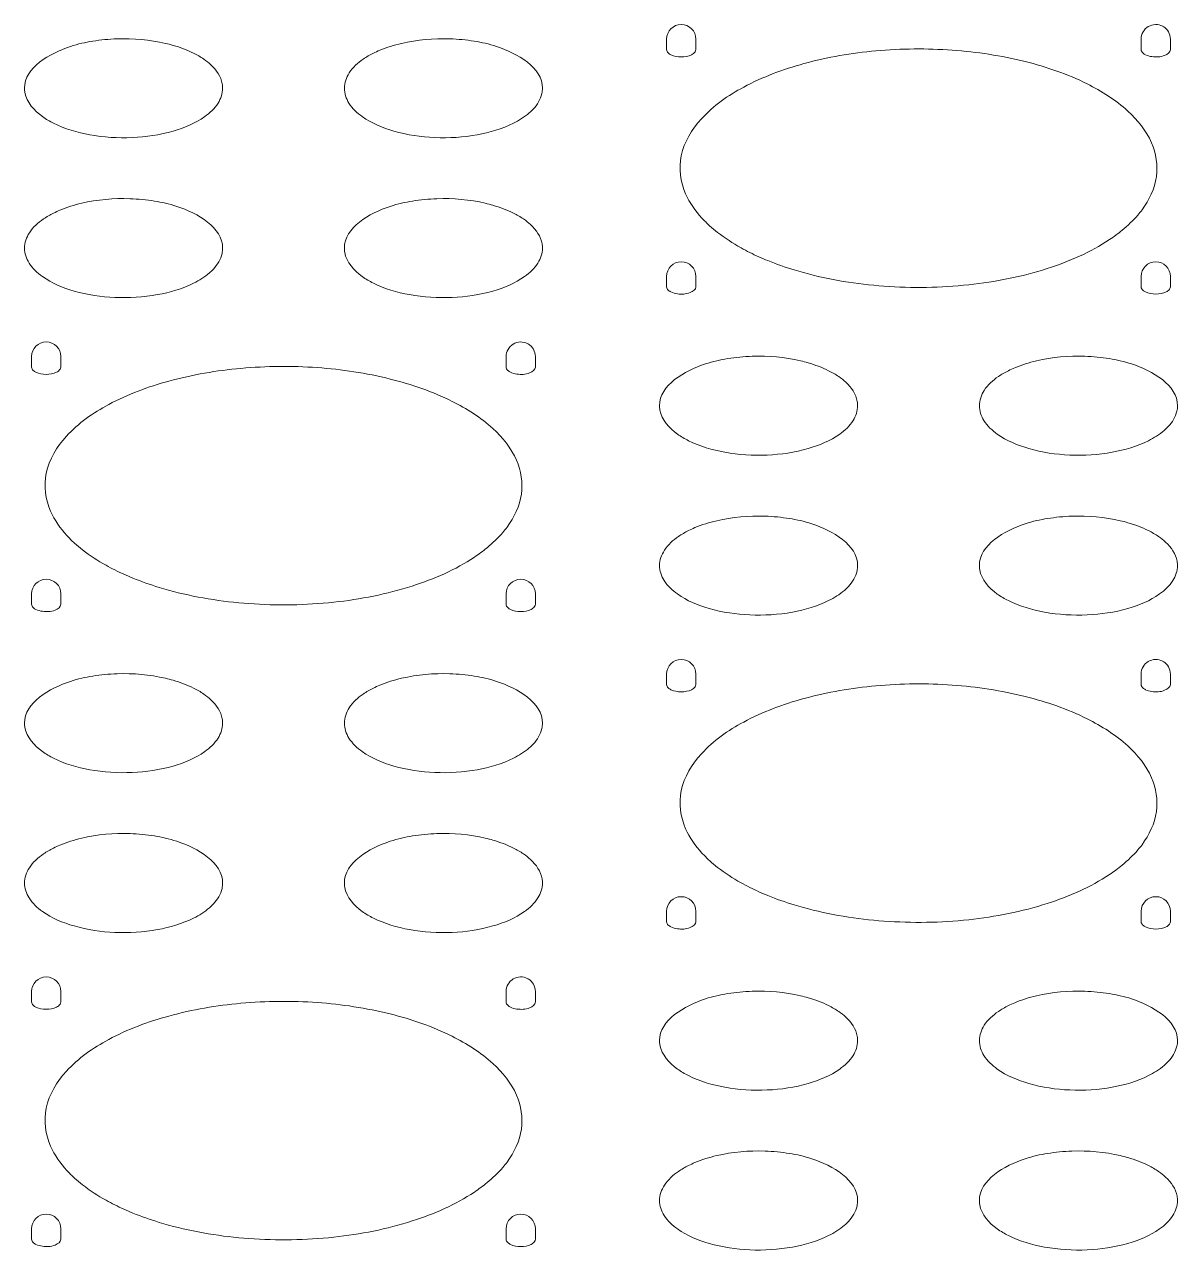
# Model space of a CAD drawing. Header units: millimetres. Extents: x 438 to 4638, y 478 to 3448.
# Drawn here: x 3049.2 to 3104.6, y 2470.4 to 2529.3 of the extents above; entities that cross this region are included whole.
import ezdxf

# ---------------------------------------------------------------- set-up
doc = ezdxf.new("R2010")
doc.units = ezdxf.units.MM

msp = doc.modelspace()

# ---------------------------------------------------------------- linework, layer by layer
at = {"lineweight": 5}
for p, q in [((3080.061, 2528.094), (3080.061, 2528.596)), ((3081.464, 2528.094), (3081.464, 2528.596)), ((3102.865, 2528.094), (3102.865, 2528.596)), ((3104.269, 2528.094), (3104.269, 2528.596)), ((3080.061, 2516.692), (3080.061, 2517.194)), ((3081.464, 2516.692), (3081.464, 2517.194)), ((3102.865, 2516.692), (3102.865, 2517.194)), ((3104.269, 2516.692), (3104.269, 2517.194)), ((3049.545, 2512.836), (3049.545, 2513.338)), ((3050.948, 2512.836), (3050.948, 2513.338)), ((3072.349, 2512.836), (3072.349, 2513.338)), ((3073.752, 2512.836), (3073.752, 2513.338)), ((3049.545, 2501.434), (3049.545, 2501.936)), ((3050.948, 2501.434), (3050.948, 2501.936)), ((3072.349, 2501.434), (3072.349, 2501.936)), ((3073.752, 2501.434), (3073.752, 2501.936)), ((3080.061, 2497.578), (3080.061, 2498.08)), ((3081.464, 2497.578), (3081.464, 2498.08)), ((3102.865, 2497.578), (3102.865, 2498.08)), ((3104.269, 2497.578), (3104.269, 2498.08)), ((3080.061, 2486.176), (3080.061, 2486.678)), ((3081.464, 2486.176), (3081.464, 2486.678)), ((3102.865, 2486.176), (3102.865, 2486.678)), ((3104.269, 2486.176), (3104.269, 2486.678)), ((3049.545, 2482.32), (3049.545, 2482.822)), ((3050.948, 2482.32), (3050.948, 2482.822)), ((3072.349, 2482.32), (3072.349, 2482.822)), ((3073.752, 2482.32), (3073.752, 2482.822)), ((3049.545, 2470.917), (3049.545, 2471.42)), ((3050.948, 2470.917), (3050.948, 2471.42)), ((3072.349, 2470.917), (3072.349, 2471.42)), ((3073.752, 2470.917), (3073.752, 2471.42))]:
    msp.add_line(p, q, dxfattribs=at)
for centre, radius, start, end in [((3080.763, 2528.596), 0.702, 0, 180), ((3103.567, 2528.596), 0.702, 61.60439, 180), ((3103.567, 2528.596), 0.702, 0, 59.73746), ((3050.406, 2526.235), 1.203, 179.97906, 189.90823), ((3057.521, 2526.236), 1.203, 359.97906, 9.90823), ((3086.7, 2524.679), 6.814, 227.83628, 232.08199), ((3065.776, 2518.551), 1.203, 179.97906, 189.90823), ((3072.89, 2518.551), 1.203, 359.97906, 9.90823), ((3089.564, 2529.382), 12.337, 243.50589, 247.92841), ((3080.763, 2517.194), 0.702, 0, 180), ((3103.567, 2517.194), 0.702, 0, 180), ((3050.246, 2513.338), 0.702, 0, 180), ((3073.05, 2513.338), 0.702, 61.60439, 180), ((3073.05, 2513.338), 0.702, 0, 59.73746), ((3080.923, 2510.977), 1.203, 179.97906, 189.90823), ((3088.037, 2510.978), 1.203, 359.97906, 9.90823), ((3056.184, 2509.421), 6.814, 227.83628, 232.08199), ((3059.048, 2514.124), 12.337, 243.50589, 247.92841), ((3096.292, 2503.292), 1.203, 179.97906, 189.90823), ((3103.407, 2503.293), 1.203, 359.97906, 9.90823), ((3050.246, 2501.936), 0.702, 0, 180), ((3073.05, 2501.936), 0.702, 0, 180), ((3080.763, 2498.08), 0.702, 0, 180), ((3103.567, 2498.08), 0.702, 61.60439, 180), ((3103.567, 2498.08), 0.702, 0, 59.73746), ((3050.406, 2495.719), 1.203, 179.97906, 189.90823), ((3057.521, 2495.72), 1.203, 359.97906, 9.90823), ((3086.7, 2494.163), 6.814, 227.83628, 232.08199), ((3065.776, 2488.034), 1.203, 179.97906, 189.90823), ((3072.89, 2488.035), 1.203, 359.97906, 9.90823), ((3089.564, 2498.866), 12.337, 243.50589, 247.92841), ((3080.763, 2486.678), 0.702, 0, 180), ((3103.567, 2486.678), 0.702, 0, 180), ((3050.246, 2482.822), 0.702, 0, 180), ((3073.05, 2482.822), 0.702, 61.60439, 180), ((3073.05, 2482.822), 0.702, 0, 59.73746), ((3088.037, 2480.462), 1.203, 359.97906, 9.90823), ((3080.923, 2480.461), 1.203, 179.97906, 189.90823), ((3056.184, 2478.905), 6.814, 227.83628, 232.08199), ((3103.407, 2472.777), 1.203, 359.97906, 9.90823), ((3059.048, 2483.608), 12.337, 243.50589, 247.92841), ((3096.292, 2472.776), 1.203, 179.97906, 189.90823), ((3050.246, 2471.42), 0.702, 0, 180), ((3073.05, 2471.42), 0.702, 0, 180)]:
    msp.add_arc(centre, radius, start, end, dxfattribs=at)
for points, knots in [([(3049.203, 2526.236), (3049.204, 2527.229), (3050.847, 2528.164), (3052.492, 2528.521), (3054.042, 2528.674), (3055.218, 2528.57), (3055.976, 2528.393)], [0, 0, 0, 0, 0.392375, 0.538072, 0.692789, 1, 1, 1, 1]), ([(3055.976, 2528.393), (3056.099, 2528.364), (3056.563, 2528.243), (3057.015, 2528.076), (3057.33, 2527.919)], [0, 0, 0, 0, 0.265295, 1, 1, 1, 1]), ([(3065.967, 2527.919), (3066.067, 2527.969), (3066.503, 2528.167), (3066.964, 2528.309), (3067.321, 2528.393)], [0, 0, 0, 0, 0.233733, 1, 1, 1, 1]), ([(3067.321, 2528.393), (3068.079, 2528.57), (3069.255, 2528.674), (3070.805, 2528.521), (3072.45, 2528.164), (3074.093, 2527.229), (3074.093, 2526.236)], [0, 0, 0, 0, 0.307211, 0.461928, 0.607625, 1, 1, 1, 1]), ([(3080.085, 2528.003), (3080.112, 2527.952), (3080.176, 2527.896), (3080.246, 2527.856), (3080.266, 2527.846)], [0, 0, 0, 0, 0.712516, 1, 1, 1, 1]), ([(3080.266, 2527.846), (3080.417, 2527.77), (3080.763, 2527.716), (3081.108, 2527.77), (3081.259, 2527.846)], [0, 0, 0, 0, 0.499885, 1, 1, 1, 1]), ([(3080.972, 2521.161), (3080.724, 2521.723), (3080.558, 2523.109), (3081.746, 2525.015), (3083.88, 2526.485), (3086.766, 2527.555), (3090.163, 2528.131), (3093.754, 2528.163), (3097.189, 2527.648), (3099.325, 2526.917), (3100.269, 2526.445)], [0, 0, 0, 0, 0.078775, 0.164918, 0.273604, 0.406369, 0.556496, 0.713298, 0.864779, 1, 1, 1, 1]), ([(3081.259, 2527.846), (3081.289, 2527.861), (3081.383, 2527.915), (3081.464, 2528.018), (3081.464, 2528.094)], [0, 0, 0, 0, 0.307677, 1, 1, 1, 1]), ([(3102.889, 2528.003), (3102.916, 2527.952), (3102.98, 2527.896), (3103.05, 2527.856), (3103.07, 2527.846)], [0, 0, 0, 0, 0.714475, 1, 1, 1, 1]), ([(3103.385, 2527.755), (3103.587, 2527.728), (3103.909, 2527.728), (3104.268, 2527.963), (3104.269, 2528.094)], [0, 0, 0, 0, 0.61016, 1, 1, 1, 1]), ([(3057.813, 2527.636), (3057.933, 2527.553), (3058.329, 2527.247), (3058.645, 2526.795), (3058.706, 2526.443)], [0, 0, 0, 0, 0.290409, 1, 1, 1, 1]), ([(3064.573, 2526.236), (3064.572, 2526.493), (3064.78, 2527.069), (3065.223, 2527.457), (3065.484, 2527.636)], [0, 0, 0, 0, 0.448376, 1, 1, 1, 1]), ([(3050.598, 2524.553), (3050.413, 2524.645), (3049.828, 2524.981), (3049.303, 2525.558), (3049.221, 2526.028)], [0, 0, 0, 0, 0.301911, 1, 1, 1, 1]), ([(3058.724, 2526.236), (3058.724, 2525.986), (3058.531, 2525.43), (3058.111, 2525.047), (3057.863, 2524.87)], [0, 0, 0, 0, 0.450829, 1, 1, 1, 1]), ([(3065.433, 2524.87), (3065.186, 2525.047), (3064.765, 2525.43), (3064.573, 2525.986), (3064.573, 2526.236)], [0, 0, 0, 0, 0.549171, 1, 1, 1, 1]), ([(3074.093, 2526.236), (3074.094, 2526.149), (3074.053, 2525.776), (3073.842, 2525.438), (3073.648, 2525.23)], [0, 0, 0, 0, 0.233438, 1, 1, 1, 1]), ([(3100.269, 2526.445), (3100.969, 2526.095), (3102.182, 2525.331), (3103.47, 2523.768), (3103.77, 2521.932), (3103.252, 2520.861), (3102.907, 2520.396)], [0, 0, 0, 0, 0.307753, 0.557418, 0.772592, 1, 1, 1, 1]), ([(3057.863, 2524.87), (3057.41, 2524.547), (3056.256, 2524.071), (3054.363, 2523.794), (3052.4, 2523.914), (3051.141, 2524.281), (3050.598, 2524.553)], [0, 0, 0, 0, 0.22187, 0.48602, 0.757803, 1, 1, 1, 1]), ([(3072.699, 2524.553), (3072.155, 2524.281), (3070.897, 2523.914), (3068.934, 2523.794), (3067.04, 2524.071), (3065.887, 2524.547), (3065.433, 2524.87)], [0, 0, 0, 0, 0.242197, 0.51398, 0.77813, 1, 1, 1, 1]), ([(3073.648, 2525.23), (3073.587, 2525.165), (3073.304, 2524.896), (3072.968, 2524.687), (3072.699, 2524.553)], [0, 0, 0, 0, 0.227969, 1, 1, 1, 1]), ([(3050.598, 2520.234), (3050.698, 2520.284), (3051.134, 2520.483), (3051.595, 2520.625), (3051.952, 2520.708)], [0, 0, 0, 0, 0.233733, 1, 1, 1, 1]), ([(3051.952, 2520.708), (3052.709, 2520.885), (3053.886, 2520.989), (3055.436, 2520.836), (3057.08, 2520.48), (3058.723, 2519.544), (3058.724, 2518.551)], [0, 0, 0, 0, 0.307211, 0.461928, 0.607625, 1, 1, 1, 1]), ([(3064.573, 2518.551), (3064.573, 2519.544), (3066.216, 2520.48), (3067.861, 2520.836), (3069.411, 2520.989), (3070.588, 2520.885), (3071.345, 2520.708)], [0, 0, 0, 0, 0.392375, 0.538072, 0.692789, 1, 1, 1, 1]), ([(3071.345, 2520.708), (3071.469, 2520.679), (3071.932, 2520.559), (3072.385, 2520.391), (3072.699, 2520.234)], [0, 0, 0, 0, 0.265295, 1, 1, 1, 1]), ([(3082.126, 2519.628), (3081.997, 2519.745), (3081.54, 2520.195), (3081.16, 2520.732), (3080.972, 2521.161)], [0, 0, 0, 0, 0.270676, 1, 1, 1, 1]), ([(3102.907, 2520.396), (3102.843, 2520.309), (3102.556, 2519.951), (3102.222, 2519.633), (3101.951, 2519.411)], [0, 0, 0, 0, 0.237015, 1, 1, 1, 1]), ([(3049.203, 2518.551), (3049.203, 2518.808), (3049.41, 2519.384), (3049.854, 2519.772), (3050.115, 2519.952)], [0, 0, 0, 0, 0.448376, 1, 1, 1, 1]), ([(3073.182, 2519.952), (3073.302, 2519.869), (3073.698, 2519.563), (3074.014, 2519.111), (3074.075, 2518.758)], [0, 0, 0, 0, 0.290409, 1, 1, 1, 1]), ([(3084.061, 2518.341), (3083.917, 2518.412), (3083.379, 2518.696), (3082.865, 2519.028), (3082.512, 2519.304)], [0, 0, 0, 0, 0.263158, 1, 1, 1, 1]), ([(3101.342, 2518.96), (3100.429, 2518.35), (3098.209, 2517.389), (3094.519, 2516.667), (3090.549, 2516.603), (3087.896, 2517.026), (3086.635, 2517.373)], [0, 0, 0, 0, 0.217513, 0.471777, 0.74107, 1, 1, 1, 1]), ([(3050.064, 2517.186), (3049.817, 2517.362), (3049.396, 2517.745), (3049.204, 2518.301), (3049.203, 2518.551)], [0, 0, 0, 0, 0.549171, 1, 1, 1, 1]), ([(3058.724, 2518.551), (3058.724, 2518.464), (3058.684, 2518.091), (3058.473, 2517.754), (3058.278, 2517.545)], [0, 0, 0, 0, 0.233438, 1, 1, 1, 1]), ([(3065.967, 2516.868), (3065.782, 2516.96), (3065.197, 2517.297), (3064.673, 2517.873), (3064.591, 2518.344)], [0, 0, 0, 0, 0.301911, 1, 1, 1, 1]), ([(3074.093, 2518.551), (3074.093, 2518.301), (3073.901, 2517.745), (3073.48, 2517.362), (3073.233, 2517.186)], [0, 0, 0, 0, 0.450829, 1, 1, 1, 1]), ([(3086.635, 2517.373), (3086.486, 2517.415), (3085.909, 2517.582), (3085.341, 2517.781), (3084.928, 2517.949)], [0, 0, 0, 0, 0.257593, 1, 1, 1, 1]), ([(3057.33, 2516.868), (3056.786, 2516.596), (3055.528, 2516.229), (3053.565, 2516.11), (3051.671, 2516.386), (3050.518, 2516.862), (3050.064, 2517.186)], [0, 0, 0, 0, 0.242197, 0.51398, 0.77813, 1, 1, 1, 1]), ([(3058.278, 2517.545), (3058.218, 2517.48), (3057.935, 2517.211), (3057.599, 2517.002), (3057.33, 2516.868)], [0, 0, 0, 0, 0.227969, 1, 1, 1, 1]), ([(3073.233, 2517.186), (3072.779, 2516.862), (3071.626, 2516.386), (3069.732, 2516.11), (3067.769, 2516.229), (3066.511, 2516.596), (3065.967, 2516.868)], [0, 0, 0, 0, 0.22187, 0.48602, 0.757803, 1, 1, 1, 1]), ([(3080.085, 2516.601), (3080.112, 2516.55), (3080.176, 2516.494), (3080.246, 2516.454), (3080.266, 2516.444)], [0, 0, 0, 0, 0.714475, 1, 1, 1, 1]), ([(3080.581, 2516.353), (3080.783, 2516.326), (3081.105, 2516.326), (3081.464, 2516.561), (3081.464, 2516.692)], [0, 0, 0, 0, 0.61016, 1, 1, 1, 1]), ([(3102.889, 2516.601), (3102.916, 2516.55), (3102.98, 2516.494), (3103.05, 2516.454), (3103.07, 2516.444)], [0, 0, 0, 0, 0.712516, 1, 1, 1, 1]), ([(3104.063, 2516.444), (3104.093, 2516.459), (3104.187, 2516.513), (3104.269, 2516.616), (3104.269, 2516.692)], [0, 0, 0, 0, 0.307677, 1, 1, 1, 1]), ([(3103.07, 2516.444), (3103.221, 2516.368), (3103.567, 2516.314), (3103.912, 2516.368), (3104.063, 2516.444)], [0, 0, 0, 0, 0.499885, 1, 1, 1, 1]), ([(3079.72, 2510.978), (3079.72, 2511.971), (3081.363, 2512.906), (3083.008, 2513.263), (3084.558, 2513.416), (3085.735, 2513.312), (3086.492, 2513.135)], [0, 0, 0, 0, 0.392375, 0.538072, 0.692789, 1, 1, 1, 1]), ([(3086.492, 2513.135), (3086.616, 2513.106), (3087.079, 2512.985), (3087.532, 2512.818), (3087.846, 2512.661)], [0, 0, 0, 0, 0.265295, 1, 1, 1, 1]), ([(3096.483, 2512.661), (3096.583, 2512.711), (3097.019, 2512.909), (3097.48, 2513.051), (3097.837, 2513.135)], [0, 0, 0, 0, 0.233733, 1, 1, 1, 1]), ([(3097.837, 2513.135), (3098.595, 2513.312), (3099.771, 2513.416), (3101.321, 2513.263), (3102.966, 2512.906), (3104.609, 2511.971), (3104.61, 2510.978)], [0, 0, 0, 0, 0.307211, 0.461928, 0.607625, 1, 1, 1, 1]), ([(3049.568, 2512.745), (3049.596, 2512.694), (3049.659, 2512.637), (3049.729, 2512.598), (3049.75, 2512.588)], [0, 0, 0, 0, 0.712516, 1, 1, 1, 1]), ([(3049.75, 2512.588), (3049.901, 2512.512), (3050.246, 2512.458), (3050.592, 2512.512), (3050.743, 2512.588)], [0, 0, 0, 0, 0.499885, 1, 1, 1, 1]), ([(3050.456, 2505.903), (3050.208, 2506.465), (3050.042, 2507.851), (3051.23, 2509.757), (3053.363, 2511.227), (3056.249, 2512.297), (3059.647, 2512.873), (3063.238, 2512.905), (3066.673, 2512.39), (3068.809, 2511.658), (3069.752, 2511.187)], [0, 0, 0, 0, 0.078775, 0.164918, 0.273604, 0.406369, 0.556496, 0.713298, 0.864779, 1, 1, 1, 1]), ([(3050.743, 2512.588), (3050.773, 2512.603), (3050.866, 2512.657), (3050.948, 2512.76), (3050.948, 2512.836)], [0, 0, 0, 0, 0.307677, 1, 1, 1, 1]), ([(3072.372, 2512.745), (3072.4, 2512.694), (3072.464, 2512.637), (3072.534, 2512.598), (3072.554, 2512.588)], [0, 0, 0, 0, 0.714475, 1, 1, 1, 1]), ([(3072.869, 2512.497), (3073.071, 2512.469), (3073.393, 2512.47), (3073.752, 2512.705), (3073.752, 2512.836)], [0, 0, 0, 0, 0.61016, 1, 1, 1, 1]), ([(3088.329, 2512.378), (3088.449, 2512.295), (3088.845, 2511.989), (3089.161, 2511.537), (3089.222, 2511.185)], [0, 0, 0, 0, 0.290409, 1, 1, 1, 1]), ([(3095.089, 2510.978), (3095.089, 2511.235), (3095.296, 2511.811), (3095.74, 2512.199), (3096.001, 2512.378)], [0, 0, 0, 0, 0.448376, 1, 1, 1, 1]), ([(3069.752, 2511.187), (3070.453, 2510.837), (3071.666, 2510.073), (3072.954, 2508.51), (3073.254, 2506.674), (3072.736, 2505.602), (3072.391, 2505.138)], [0, 0, 0, 0, 0.307753, 0.557418, 0.772592, 1, 1, 1, 1]), ([(3081.114, 2509.294), (3080.929, 2509.387), (3080.344, 2509.723), (3079.82, 2510.3), (3079.738, 2510.77)], [0, 0, 0, 0, 0.301911, 1, 1, 1, 1]), ([(3089.24, 2510.978), (3089.24, 2510.728), (3089.048, 2510.172), (3088.627, 2509.789), (3088.38, 2509.612)], [0, 0, 0, 0, 0.450829, 1, 1, 1, 1]), ([(3095.95, 2509.612), (3095.702, 2509.789), (3095.282, 2510.172), (3095.089, 2510.728), (3095.089, 2510.978)], [0, 0, 0, 0, 0.549171, 1, 1, 1, 1]), ([(3104.61, 2510.978), (3104.61, 2510.891), (3104.569, 2510.518), (3104.358, 2510.18), (3104.164, 2509.972)], [0, 0, 0, 0, 0.233438, 1, 1, 1, 1]), ([(3088.38, 2509.612), (3087.926, 2509.289), (3086.773, 2508.813), (3084.879, 2508.536), (3082.916, 2508.656), (3081.658, 2509.022), (3081.114, 2509.294)], [0, 0, 0, 0, 0.22187, 0.48602, 0.757803, 1, 1, 1, 1]), ([(3103.215, 2509.294), (3102.672, 2509.022), (3101.413, 2508.656), (3099.45, 2508.536), (3097.557, 2508.813), (3096.403, 2509.289), (3095.95, 2509.612)], [0, 0, 0, 0, 0.242197, 0.51398, 0.77813, 1, 1, 1, 1]), ([(3104.164, 2509.972), (3104.103, 2509.907), (3103.82, 2509.638), (3103.485, 2509.429), (3103.215, 2509.294)], [0, 0, 0, 0, 0.227969, 1, 1, 1, 1]), ([(3051.609, 2504.37), (3051.481, 2504.487), (3051.024, 2504.937), (3050.644, 2505.474), (3050.456, 2505.903)], [0, 0, 0, 0, 0.270676, 1, 1, 1, 1]), ([(3081.114, 2504.976), (3081.214, 2505.026), (3081.65, 2505.225), (3082.111, 2505.367), (3082.468, 2505.45)], [0, 0, 0, 0, 0.233733, 1, 1, 1, 1]), ([(3082.468, 2505.45), (3083.226, 2505.627), (3084.402, 2505.731), (3085.952, 2505.578), (3087.597, 2505.222), (3089.24, 2504.286), (3089.24, 2503.293)], [0, 0, 0, 0, 0.307211, 0.461928, 0.607625, 1, 1, 1, 1]), ([(3095.089, 2503.293), (3095.09, 2504.286), (3096.733, 2505.222), (3098.377, 2505.578), (3099.927, 2505.731), (3101.104, 2505.627), (3101.861, 2505.45)], [0, 0, 0, 0, 0.392375, 0.538072, 0.692789, 1, 1, 1, 1]), ([(3101.861, 2505.45), (3101.985, 2505.421), (3102.448, 2505.301), (3102.901, 2505.133), (3103.215, 2504.976)], [0, 0, 0, 0, 0.265295, 1, 1, 1, 1]), ([(3072.391, 2505.138), (3072.326, 2505.051), (3072.04, 2504.693), (3071.705, 2504.375), (3071.435, 2504.153)], [0, 0, 0, 0, 0.237015, 1, 1, 1, 1]), ([(3079.72, 2503.293), (3079.719, 2503.55), (3079.927, 2504.126), (3080.37, 2504.514), (3080.631, 2504.694)], [0, 0, 0, 0, 0.448376, 1, 1, 1, 1]), ([(3103.698, 2504.694), (3103.818, 2504.611), (3104.214, 2504.305), (3104.53, 2503.852), (3104.592, 2503.5)], [0, 0, 0, 0, 0.290409, 1, 1, 1, 1]), ([(3053.544, 2503.083), (3053.401, 2503.154), (3052.863, 2503.438), (3052.349, 2503.77), (3051.996, 2504.045)], [0, 0, 0, 0, 0.263158, 1, 1, 1, 1]), ([(3070.826, 2503.702), (3069.913, 2503.092), (3067.693, 2502.13), (3064.003, 2501.409), (3060.033, 2501.344), (3057.38, 2501.768), (3056.119, 2502.115)], [0, 0, 0, 0, 0.217513, 0.471777, 0.74107, 1, 1, 1, 1]), ([(3080.58, 2501.928), (3080.333, 2502.104), (3079.912, 2502.487), (3079.72, 2503.043), (3079.72, 2503.293)], [0, 0, 0, 0, 0.549171, 1, 1, 1, 1]), ([(3089.24, 2503.293), (3089.24, 2503.206), (3089.2, 2502.833), (3088.989, 2502.495), (3088.795, 2502.287)], [0, 0, 0, 0, 0.233438, 1, 1, 1, 1]), ([(3096.483, 2501.61), (3096.298, 2501.702), (3095.714, 2502.039), (3095.189, 2502.615), (3095.107, 2503.085)], [0, 0, 0, 0, 0.301911, 1, 1, 1, 1]), ([(3104.61, 2503.293), (3104.609, 2503.043), (3104.417, 2502.487), (3103.996, 2502.104), (3103.749, 2501.928)], [0, 0, 0, 0, 0.450829, 1, 1, 1, 1]), ([(3056.119, 2502.115), (3055.97, 2502.156), (3055.393, 2502.324), (3054.825, 2502.523), (3054.412, 2502.691)], [0, 0, 0, 0, 0.257593, 1, 1, 1, 1]), ([(3087.846, 2501.61), (3087.302, 2501.338), (3086.044, 2500.971), (3084.081, 2500.852), (3082.187, 2501.128), (3081.034, 2501.604), (3080.58, 2501.928)], [0, 0, 0, 0, 0.242197, 0.51398, 0.77813, 1, 1, 1, 1]), ([(3088.795, 2502.287), (3088.734, 2502.222), (3088.451, 2501.953), (3088.115, 2501.744), (3087.846, 2501.61)], [0, 0, 0, 0, 0.227969, 1, 1, 1, 1]), ([(3103.749, 2501.928), (3103.296, 2501.604), (3102.142, 2501.128), (3100.248, 2500.852), (3098.285, 2500.971), (3097.027, 2501.338), (3096.483, 2501.61)], [0, 0, 0, 0, 0.22187, 0.48602, 0.757803, 1, 1, 1, 1]), ([(3049.568, 2501.343), (3049.596, 2501.292), (3049.66, 2501.235), (3049.729, 2501.196), (3049.75, 2501.186)], [0, 0, 0, 0, 0.714475, 1, 1, 1, 1]), ([(3050.065, 2501.095), (3050.267, 2501.067), (3050.589, 2501.068), (3050.948, 2501.303), (3050.948, 2501.434)], [0, 0, 0, 0, 0.61016, 1, 1, 1, 1]), ([(3072.372, 2501.343), (3072.4, 2501.292), (3072.463, 2501.235), (3072.533, 2501.196), (3072.554, 2501.186)], [0, 0, 0, 0, 0.712516, 1, 1, 1, 1]), ([(3073.547, 2501.186), (3073.577, 2501.201), (3073.67, 2501.255), (3073.752, 2501.357), (3073.752, 2501.434)], [0, 0, 0, 0, 0.307677, 1, 1, 1, 1]), ([(3072.554, 2501.186), (3072.705, 2501.11), (3073.05, 2501.056), (3073.396, 2501.11), (3073.547, 2501.186)], [0, 0, 0, 0, 0.499885, 1, 1, 1, 1]), ([(3049.203, 2495.719), (3049.204, 2496.713), (3050.847, 2497.648), (3052.492, 2498.005), (3054.042, 2498.157), (3055.218, 2498.054), (3055.976, 2497.877)], [0, 0, 0, 0, 0.392375, 0.538072, 0.692789, 1, 1, 1, 1]), ([(3055.976, 2497.877), (3056.099, 2497.848), (3056.563, 2497.727), (3057.015, 2497.56), (3057.33, 2497.403)], [0, 0, 0, 0, 0.265295, 1, 1, 1, 1]), ([(3065.967, 2497.403), (3066.067, 2497.453), (3066.503, 2497.651), (3066.964, 2497.793), (3067.321, 2497.877)], [0, 0, 0, 0, 0.233733, 1, 1, 1, 1]), ([(3067.321, 2497.877), (3068.079, 2498.054), (3069.255, 2498.157), (3070.805, 2498.005), (3072.45, 2497.648), (3074.093, 2496.713), (3074.093, 2495.719)], [0, 0, 0, 0, 0.307211, 0.461928, 0.607625, 1, 1, 1, 1]), ([(3057.813, 2497.12), (3057.933, 2497.037), (3058.329, 2496.731), (3058.645, 2496.279), (3058.706, 2495.927)], [0, 0, 0, 0, 0.290409, 1, 1, 1, 1]), ([(3064.573, 2495.719), (3064.572, 2495.977), (3064.78, 2496.553), (3065.223, 2496.941), (3065.484, 2497.12)], [0, 0, 0, 0, 0.448376, 1, 1, 1, 1]), ([(3080.085, 2497.487), (3080.112, 2497.436), (3080.176, 2497.379), (3080.246, 2497.34), (3080.266, 2497.329)], [0, 0, 0, 0, 0.712516, 1, 1, 1, 1]), ([(3080.266, 2497.329), (3080.417, 2497.254), (3080.763, 2497.199), (3081.108, 2497.254), (3081.259, 2497.329)], [0, 0, 0, 0, 0.499885, 1, 1, 1, 1]), ([(3080.972, 2490.645), (3080.724, 2491.207), (3080.558, 2492.593), (3081.746, 2494.499), (3083.88, 2495.969), (3086.766, 2497.039), (3090.163, 2497.615), (3093.754, 2497.647), (3097.189, 2497.132), (3099.325, 2496.4), (3100.269, 2495.929)], [0, 0, 0, 0, 0.078775, 0.164918, 0.273604, 0.406369, 0.556496, 0.713298, 0.864779, 1, 1, 1, 1]), ([(3081.259, 2497.329), (3081.289, 2497.345), (3081.383, 2497.399), (3081.464, 2497.501), (3081.464, 2497.578)], [0, 0, 0, 0, 0.307677, 1, 1, 1, 1]), ([(3102.889, 2497.487), (3102.916, 2497.436), (3102.98, 2497.379), (3103.05, 2497.34), (3103.07, 2497.329)], [0, 0, 0, 0, 0.714475, 1, 1, 1, 1]), ([(3103.385, 2497.239), (3103.587, 2497.211), (3103.909, 2497.211), (3104.268, 2497.447), (3104.269, 2497.578)], [0, 0, 0, 0, 0.61016, 1, 1, 1, 1]), ([(3050.598, 2494.036), (3050.413, 2494.129), (3049.828, 2494.465), (3049.303, 2495.041), (3049.221, 2495.512)], [0, 0, 0, 0, 0.301911, 1, 1, 1, 1]), ([(3058.724, 2495.719), (3058.724, 2495.47), (3058.531, 2494.914), (3058.111, 2494.531), (3057.863, 2494.354)], [0, 0, 0, 0, 0.450829, 1, 1, 1, 1]), ([(3065.433, 2494.354), (3065.186, 2494.531), (3064.765, 2494.914), (3064.573, 2495.47), (3064.573, 2495.719)], [0, 0, 0, 0, 0.549171, 1, 1, 1, 1]), ([(3074.093, 2495.719), (3074.094, 2495.633), (3074.053, 2495.26), (3073.842, 2494.922), (3073.648, 2494.713)], [0, 0, 0, 0, 0.233438, 1, 1, 1, 1]), ([(3100.269, 2495.929), (3100.969, 2495.578), (3102.182, 2494.815), (3103.47, 2493.252), (3103.77, 2491.416), (3103.252, 2490.344), (3102.907, 2489.88)], [0, 0, 0, 0, 0.307753, 0.557418, 0.772592, 1, 1, 1, 1]), ([(3057.863, 2494.354), (3057.41, 2494.03), (3056.256, 2493.554), (3054.363, 2493.278), (3052.4, 2493.398), (3051.141, 2493.764), (3050.598, 2494.036)], [0, 0, 0, 0, 0.22187, 0.48602, 0.757803, 1, 1, 1, 1]), ([(3072.699, 2494.036), (3072.155, 2493.764), (3070.897, 2493.398), (3068.934, 2493.278), (3067.04, 2493.554), (3065.887, 2494.03), (3065.433, 2494.354)], [0, 0, 0, 0, 0.242197, 0.51398, 0.77813, 1, 1, 1, 1]), ([(3073.648, 2494.713), (3073.587, 2494.649), (3073.304, 2494.38), (3072.968, 2494.171), (3072.699, 2494.036)], [0, 0, 0, 0, 0.227969, 1, 1, 1, 1]), ([(3082.126, 2489.112), (3081.997, 2489.229), (3081.54, 2489.679), (3081.16, 2490.216), (3080.972, 2490.645)], [0, 0, 0, 0, 0.270676, 1, 1, 1, 1]), ([(3050.598, 2489.718), (3050.698, 2489.768), (3051.134, 2489.967), (3051.595, 2490.109), (3051.952, 2490.192)], [0, 0, 0, 0, 0.233733, 1, 1, 1, 1]), ([(3051.952, 2490.192), (3052.709, 2490.369), (3053.886, 2490.473), (3055.436, 2490.32), (3057.08, 2489.964), (3058.723, 2489.028), (3058.724, 2488.035)], [0, 0, 0, 0, 0.307211, 0.461928, 0.607625, 1, 1, 1, 1]), ([(3064.573, 2488.035), (3064.573, 2489.028), (3066.216, 2489.964), (3067.861, 2490.32), (3069.411, 2490.473), (3070.588, 2490.369), (3071.345, 2490.192)], [0, 0, 0, 0, 0.392375, 0.538072, 0.692789, 1, 1, 1, 1]), ([(3071.345, 2490.192), (3071.469, 2490.163), (3071.932, 2490.043), (3072.385, 2489.875), (3072.699, 2489.718)], [0, 0, 0, 0, 0.265295, 1, 1, 1, 1]), ([(3102.907, 2489.88), (3102.843, 2489.793), (3102.556, 2489.435), (3102.222, 2489.117), (3101.951, 2488.895)], [0, 0, 0, 0, 0.237015, 1, 1, 1, 1]), ([(3049.203, 2488.035), (3049.203, 2488.292), (3049.41, 2488.868), (3049.854, 2489.256), (3050.115, 2489.435)], [0, 0, 0, 0, 0.448376, 1, 1, 1, 1]), ([(3073.182, 2489.435), (3073.302, 2489.353), (3073.698, 2489.046), (3074.014, 2488.594), (3074.075, 2488.242)], [0, 0, 0, 0, 0.290409, 1, 1, 1, 1]), ([(3084.061, 2487.825), (3083.917, 2487.896), (3083.379, 2488.18), (3082.865, 2488.512), (3082.512, 2488.787)], [0, 0, 0, 0, 0.263158, 1, 1, 1, 1]), ([(3101.342, 2488.444), (3100.429, 2487.834), (3098.209, 2486.872), (3094.519, 2486.15), (3090.549, 2486.086), (3087.896, 2486.51), (3086.635, 2486.857)], [0, 0, 0, 0, 0.217513, 0.471777, 0.74107, 1, 1, 1, 1]), ([(3050.064, 2486.67), (3049.817, 2486.846), (3049.396, 2487.229), (3049.204, 2487.785), (3049.203, 2488.035)], [0, 0, 0, 0, 0.549171, 1, 1, 1, 1]), ([(3058.724, 2488.035), (3058.724, 2487.948), (3058.684, 2487.575), (3058.473, 2487.237), (3058.278, 2487.029)], [0, 0, 0, 0, 0.233438, 1, 1, 1, 1]), ([(3065.967, 2486.352), (3065.782, 2486.444), (3065.197, 2486.781), (3064.673, 2487.357), (3064.591, 2487.827)], [0, 0, 0, 0, 0.301911, 1, 1, 1, 1]), ([(3074.093, 2488.035), (3074.093, 2487.785), (3073.901, 2487.229), (3073.48, 2486.846), (3073.233, 2486.67)], [0, 0, 0, 0, 0.450829, 1, 1, 1, 1]), ([(3086.635, 2486.857), (3086.486, 2486.898), (3085.909, 2487.066), (3085.341, 2487.265), (3084.928, 2487.433)], [0, 0, 0, 0, 0.257593, 1, 1, 1, 1]), ([(3057.33, 2486.352), (3056.786, 2486.08), (3055.528, 2485.713), (3053.565, 2485.593), (3051.671, 2485.87), (3050.518, 2486.346), (3050.064, 2486.67)], [0, 0, 0, 0, 0.242197, 0.51398, 0.77813, 1, 1, 1, 1]), ([(3058.278, 2487.029), (3058.218, 2486.964), (3057.935, 2486.695), (3057.599, 2486.486), (3057.33, 2486.352)], [0, 0, 0, 0, 0.227969, 1, 1, 1, 1]), ([(3073.233, 2486.67), (3072.779, 2486.346), (3071.626, 2485.87), (3069.732, 2485.593), (3067.769, 2485.713), (3066.511, 2486.08), (3065.967, 2486.352)], [0, 0, 0, 0, 0.22187, 0.48602, 0.757803, 1, 1, 1, 1]), ([(3080.085, 2486.085), (3080.112, 2486.034), (3080.176, 2485.977), (3080.246, 2485.938), (3080.266, 2485.927)], [0, 0, 0, 0, 0.714475, 1, 1, 1, 1]), ([(3080.581, 2485.837), (3080.783, 2485.809), (3081.105, 2485.809), (3081.464, 2486.045), (3081.464, 2486.176)], [0, 0, 0, 0, 0.61016, 1, 1, 1, 1]), ([(3102.889, 2486.085), (3102.916, 2486.034), (3102.98, 2485.977), (3103.05, 2485.938), (3103.07, 2485.927)], [0, 0, 0, 0, 0.712516, 1, 1, 1, 1]), ([(3103.07, 2485.927), (3103.221, 2485.852), (3103.567, 2485.797), (3103.912, 2485.852), (3104.063, 2485.927)], [0, 0, 0, 0, 0.499885, 1, 1, 1, 1]), ([(3104.063, 2485.927), (3104.093, 2485.943), (3104.187, 2485.996), (3104.269, 2486.099), (3104.269, 2486.176)], [0, 0, 0, 0, 0.307677, 1, 1, 1, 1]), ([(3079.72, 2480.461), (3079.72, 2481.455), (3081.363, 2482.39), (3083.008, 2482.747), (3084.558, 2482.899), (3085.735, 2482.795), (3086.492, 2482.619)], [0, 0, 0, 0, 0.392375, 0.538072, 0.692789, 1, 1, 1, 1]), ([(3086.492, 2482.619), (3086.616, 2482.59), (3087.079, 2482.469), (3087.532, 2482.302), (3087.846, 2482.144)], [0, 0, 0, 0, 0.265295, 1, 1, 1, 1]), ([(3096.483, 2482.144), (3096.583, 2482.195), (3097.019, 2482.393), (3097.48, 2482.535), (3097.837, 2482.619)], [0, 0, 0, 0, 0.233733, 1, 1, 1, 1]), ([(3097.837, 2482.619), (3098.595, 2482.795), (3099.771, 2482.899), (3101.321, 2482.747), (3102.966, 2482.39), (3104.609, 2481.455), (3104.61, 2480.461)], [0, 0, 0, 0, 0.307211, 0.461928, 0.607625, 1, 1, 1, 1]), ([(3049.568, 2482.229), (3049.596, 2482.178), (3049.659, 2482.121), (3049.729, 2482.082), (3049.75, 2482.071)], [0, 0, 0, 0, 0.712516, 1, 1, 1, 1]), ([(3049.75, 2482.071), (3049.901, 2481.996), (3050.246, 2481.941), (3050.592, 2481.996), (3050.743, 2482.071)], [0, 0, 0, 0, 0.499885, 1, 1, 1, 1]), ([(3050.456, 2475.387), (3050.208, 2475.949), (3050.042, 2477.335), (3051.23, 2479.241), (3053.363, 2480.711), (3056.249, 2481.781), (3059.647, 2482.357), (3063.238, 2482.389), (3066.673, 2481.874), (3068.809, 2481.142), (3069.752, 2480.67)], [0, 0, 0, 0, 0.078775, 0.164918, 0.273604, 0.406369, 0.556496, 0.713298, 0.864779, 1, 1, 1, 1]), ([(3050.743, 2482.071), (3050.773, 2482.086), (3050.866, 2482.14), (3050.948, 2482.243), (3050.948, 2482.32)], [0, 0, 0, 0, 0.307677, 1, 1, 1, 1]), ([(3072.372, 2482.229), (3072.4, 2482.178), (3072.464, 2482.121), (3072.534, 2482.082), (3072.554, 2482.071)], [0, 0, 0, 0, 0.714475, 1, 1, 1, 1]), ([(3072.869, 2481.981), (3073.071, 2481.953), (3073.393, 2481.953), (3073.752, 2482.189), (3073.752, 2482.32)], [0, 0, 0, 0, 0.61016, 1, 1, 1, 1]), ([(3088.329, 2481.862), (3088.449, 2481.779), (3088.845, 2481.473), (3089.161, 2481.021), (3089.222, 2480.669)], [0, 0, 0, 0, 0.290409, 1, 1, 1, 1]), ([(3095.089, 2480.461), (3095.089, 2480.719), (3095.296, 2481.295), (3095.74, 2481.683), (3096.001, 2481.862)], [0, 0, 0, 0, 0.448376, 1, 1, 1, 1]), ([(3069.752, 2480.67), (3070.453, 2480.32), (3071.666, 2479.557), (3072.954, 2477.994), (3073.254, 2476.158), (3072.736, 2475.086), (3072.391, 2474.622)], [0, 0, 0, 0, 0.307753, 0.557418, 0.772592, 1, 1, 1, 1]), ([(3081.114, 2478.778), (3080.929, 2478.871), (3080.344, 2479.207), (3079.82, 2479.783), (3079.738, 2480.254)], [0, 0, 0, 0, 0.301911, 1, 1, 1, 1]), ([(3089.24, 2480.461), (3089.24, 2480.212), (3089.048, 2479.656), (3088.627, 2479.273), (3088.38, 2479.096)], [0, 0, 0, 0, 0.450829, 1, 1, 1, 1]), ([(3095.95, 2479.096), (3095.702, 2479.273), (3095.282, 2479.656), (3095.089, 2480.212), (3095.089, 2480.461)], [0, 0, 0, 0, 0.549171, 1, 1, 1, 1]), ([(3104.61, 2480.461), (3104.61, 2480.374), (3104.569, 2480.001), (3104.358, 2479.664), (3104.164, 2479.455)], [0, 0, 0, 0, 0.233438, 1, 1, 1, 1]), ([(3104.164, 2479.455), (3104.103, 2479.39), (3103.82, 2479.122), (3103.485, 2478.913), (3103.215, 2478.778)], [0, 0, 0, 0, 0.227969, 1, 1, 1, 1]), ([(3088.38, 2479.096), (3087.926, 2478.772), (3086.773, 2478.296), (3084.879, 2478.02), (3082.916, 2478.14), (3081.658, 2478.506), (3081.114, 2478.778)], [0, 0, 0, 0, 0.22187, 0.48602, 0.757803, 1, 1, 1, 1]), ([(3103.215, 2478.778), (3102.672, 2478.506), (3101.413, 2478.14), (3099.45, 2478.02), (3097.557, 2478.296), (3096.403, 2478.772), (3095.95, 2479.096)], [0, 0, 0, 0, 0.242197, 0.51398, 0.77813, 1, 1, 1, 1]), ([(3051.609, 2473.854), (3051.481, 2473.971), (3051.024, 2474.421), (3050.644, 2474.958), (3050.456, 2475.387)], [0, 0, 0, 0, 0.270676, 1, 1, 1, 1]), ([(3081.114, 2474.46), (3081.214, 2474.51), (3081.65, 2474.708), (3082.111, 2474.851), (3082.468, 2474.934)], [0, 0, 0, 0, 0.233733, 1, 1, 1, 1]), ([(3082.468, 2474.934), (3083.226, 2475.111), (3084.402, 2475.215), (3085.952, 2475.062), (3087.597, 2474.706), (3089.24, 2473.77), (3089.24, 2472.777)], [0, 0, 0, 0, 0.307211, 0.461928, 0.607625, 1, 1, 1, 1]), ([(3095.089, 2472.777), (3095.09, 2473.77), (3096.733, 2474.706), (3098.377, 2475.062), (3099.927, 2475.215), (3101.104, 2475.111), (3101.861, 2474.934)], [0, 0, 0, 0, 0.392375, 0.538072, 0.692789, 1, 1, 1, 1]), ([(3101.861, 2474.934), (3101.985, 2474.905), (3102.448, 2474.784), (3102.901, 2474.617), (3103.215, 2474.46)], [0, 0, 0, 0, 0.265295, 1, 1, 1, 1]), ([(3072.391, 2474.622), (3072.326, 2474.535), (3072.04, 2474.177), (3071.705, 2473.858), (3071.435, 2473.637)], [0, 0, 0, 0, 0.237015, 1, 1, 1, 1]), ([(3079.72, 2472.777), (3079.719, 2473.034), (3079.927, 2473.61), (3080.37, 2473.998), (3080.631, 2474.177)], [0, 0, 0, 0, 0.448376, 1, 1, 1, 1]), ([(3103.698, 2474.177), (3103.818, 2474.094), (3104.214, 2473.788), (3104.53, 2473.336), (3104.592, 2472.984)], [0, 0, 0, 0, 0.290409, 1, 1, 1, 1]), ([(3053.544, 2472.566), (3053.401, 2472.638), (3052.863, 2472.922), (3052.349, 2473.253), (3051.996, 2473.529)], [0, 0, 0, 0, 0.263158, 1, 1, 1, 1]), ([(3070.826, 2473.186), (3069.913, 2472.576), (3067.693, 2471.614), (3064.003, 2470.892), (3060.033, 2470.828), (3057.38, 2471.252), (3056.119, 2471.599)], [0, 0, 0, 0, 0.217513, 0.471777, 0.74107, 1, 1, 1, 1]), ([(3080.58, 2471.411), (3080.333, 2471.588), (3079.912, 2471.971), (3079.72, 2472.527), (3079.72, 2472.777)], [0, 0, 0, 0, 0.549171, 1, 1, 1, 1]), ([(3089.24, 2472.777), (3089.24, 2472.69), (3089.2, 2472.317), (3088.989, 2471.979), (3088.795, 2471.771)], [0, 0, 0, 0, 0.233438, 1, 1, 1, 1]), ([(3096.483, 2471.094), (3096.298, 2471.186), (3095.714, 2471.523), (3095.189, 2472.099), (3095.107, 2472.569)], [0, 0, 0, 0, 0.301911, 1, 1, 1, 1]), ([(3104.61, 2472.777), (3104.609, 2472.527), (3104.417, 2471.971), (3103.996, 2471.588), (3103.749, 2471.411)], [0, 0, 0, 0, 0.450829, 1, 1, 1, 1]), ([(3056.119, 2471.599), (3055.97, 2471.64), (3055.393, 2471.808), (3054.825, 2472.007), (3054.412, 2472.175)], [0, 0, 0, 0, 0.257593, 1, 1, 1, 1]), ([(3087.846, 2471.094), (3087.302, 2470.822), (3086.044, 2470.455), (3084.081, 2470.335), (3082.187, 2470.612), (3081.034, 2471.088), (3080.58, 2471.411)], [0, 0, 0, 0, 0.242197, 0.51398, 0.77813, 1, 1, 1, 1]), ([(3088.795, 2471.771), (3088.734, 2471.706), (3088.451, 2471.437), (3088.115, 2471.228), (3087.846, 2471.094)], [0, 0, 0, 0, 0.227969, 1, 1, 1, 1]), ([(3103.749, 2471.411), (3103.296, 2471.088), (3102.142, 2470.612), (3100.248, 2470.335), (3098.285, 2470.455), (3097.027, 2470.822), (3096.483, 2471.094)], [0, 0, 0, 0, 0.22187, 0.48602, 0.757803, 1, 1, 1, 1]), ([(3049.568, 2470.827), (3049.596, 2470.776), (3049.66, 2470.719), (3049.729, 2470.68), (3049.75, 2470.669)], [0, 0, 0, 0, 0.714475, 1, 1, 1, 1]), ([(3050.065, 2470.578), (3050.267, 2470.551), (3050.589, 2470.551), (3050.948, 2470.787), (3050.948, 2470.917)], [0, 0, 0, 0, 0.61016, 1, 1, 1, 1]), ([(3072.372, 2470.827), (3072.4, 2470.776), (3072.463, 2470.719), (3072.533, 2470.68), (3072.554, 2470.669)], [0, 0, 0, 0, 0.712516, 1, 1, 1, 1]), ([(3072.554, 2470.669), (3072.705, 2470.594), (3073.05, 2470.539), (3073.396, 2470.594), (3073.547, 2470.669)], [0, 0, 0, 0, 0.499885, 1, 1, 1, 1]), ([(3073.547, 2470.669), (3073.577, 2470.684), (3073.67, 2470.738), (3073.752, 2470.841), (3073.752, 2470.917)], [0, 0, 0, 0, 0.307677, 1, 1, 1, 1])]:
    msp.add_open_spline(points, degree=3, knots=knots, dxfattribs=at)
for points in [[(3057.33, 2527.919), (3057.497, 2527.835), (3057.659, 2527.742), (3057.813, 2527.636)], [(3065.484, 2527.636), (3065.638, 2527.742), (3065.8, 2527.835), (3065.967, 2527.919)], [(3080.061, 2528.094), (3080.061, 2528.063), (3080.07, 2528.031), (3080.085, 2528.003)], [(3102.865, 2528.094), (3102.865, 2528.063), (3102.874, 2528.031), (3102.889, 2528.003)], [(3103.07, 2527.846), (3103.168, 2527.797), (3103.277, 2527.769), (3103.385, 2527.755)], [(3050.115, 2519.952), (3050.269, 2520.057), (3050.431, 2520.151), (3050.598, 2520.234)], [(3072.699, 2520.234), (3072.866, 2520.151), (3073.028, 2520.057), (3073.182, 2519.952)], [(3101.951, 2519.411), (3101.756, 2519.251), (3101.552, 2519.101), (3101.342, 2518.96)], [(3080.061, 2516.692), (3080.061, 2516.66), (3080.07, 2516.629), (3080.085, 2516.601)], [(3102.865, 2516.692), (3102.865, 2516.66), (3102.874, 2516.629), (3102.889, 2516.601)], [(3080.266, 2516.444), (3080.364, 2516.395), (3080.473, 2516.367), (3080.581, 2516.353)], [(3049.545, 2512.836), (3049.545, 2512.804), (3049.554, 2512.772), (3049.568, 2512.745)], [(3072.349, 2512.836), (3072.349, 2512.804), (3072.358, 2512.772), (3072.372, 2512.745)], [(3072.554, 2512.588), (3072.652, 2512.539), (3072.761, 2512.511), (3072.869, 2512.497)], [(3087.846, 2512.661), (3088.013, 2512.577), (3088.175, 2512.484), (3088.329, 2512.378)], [(3096.001, 2512.378), (3096.154, 2512.484), (3096.316, 2512.577), (3096.483, 2512.661)], [(3080.631, 2504.694), (3080.785, 2504.799), (3080.947, 2504.893), (3081.114, 2504.976)], [(3103.215, 2504.976), (3103.382, 2504.893), (3103.544, 2504.799), (3103.698, 2504.694)], [(3071.435, 2504.153), (3071.24, 2503.993), (3071.036, 2503.843), (3070.826, 2503.702)], [(3049.545, 2501.434), (3049.545, 2501.402), (3049.554, 2501.37), (3049.568, 2501.343)], [(3072.349, 2501.434), (3072.349, 2501.402), (3072.358, 2501.37), (3072.372, 2501.343)], [(3049.75, 2501.186), (3049.848, 2501.137), (3049.957, 2501.109), (3050.065, 2501.095)], [(3057.33, 2497.403), (3057.497, 2497.319), (3057.659, 2497.226), (3057.813, 2497.12)], [(3065.484, 2497.12), (3065.638, 2497.226), (3065.8, 2497.319), (3065.967, 2497.403)], [(3080.061, 2497.578), (3080.061, 2497.546), (3080.07, 2497.514), (3080.085, 2497.487)], [(3102.865, 2497.578), (3102.865, 2497.546), (3102.874, 2497.514), (3102.889, 2497.487)], [(3103.07, 2497.329), (3103.168, 2497.281), (3103.277, 2497.253), (3103.385, 2497.239)], [(3050.115, 2489.435), (3050.269, 2489.541), (3050.431, 2489.635), (3050.598, 2489.718)], [(3072.699, 2489.718), (3072.866, 2489.635), (3073.028, 2489.541), (3073.182, 2489.435)], [(3101.951, 2488.895), (3101.756, 2488.734), (3101.552, 2488.585), (3101.342, 2488.444)], [(3080.061, 2486.176), (3080.061, 2486.144), (3080.07, 2486.112), (3080.085, 2486.085)], [(3080.266, 2485.927), (3080.364, 2485.879), (3080.473, 2485.851), (3080.581, 2485.837)], [(3102.865, 2486.176), (3102.865, 2486.144), (3102.874, 2486.112), (3102.889, 2486.085)], [(3049.545, 2482.32), (3049.545, 2482.288), (3049.554, 2482.256), (3049.568, 2482.229)], [(3072.349, 2482.32), (3072.349, 2482.288), (3072.358, 2482.256), (3072.372, 2482.229)], [(3072.554, 2482.071), (3072.652, 2482.023), (3072.761, 2481.995), (3072.869, 2481.981)], [(3087.846, 2482.144), (3088.013, 2482.061), (3088.175, 2481.967), (3088.329, 2481.862)], [(3096.001, 2481.862), (3096.154, 2481.967), (3096.316, 2482.061), (3096.483, 2482.144)], [(3080.631, 2474.177), (3080.785, 2474.283), (3080.947, 2474.376), (3081.114, 2474.46)], [(3103.215, 2474.46), (3103.382, 2474.376), (3103.544, 2474.283), (3103.698, 2474.177)], [(3071.435, 2473.637), (3071.24, 2473.476), (3071.036, 2473.326), (3070.826, 2473.186)], [(3049.545, 2470.917), (3049.545, 2470.886), (3049.554, 2470.854), (3049.568, 2470.827)], [(3049.75, 2470.669), (3049.848, 2470.62), (3049.957, 2470.593), (3050.065, 2470.578)], [(3072.349, 2470.917), (3072.349, 2470.886), (3072.358, 2470.854), (3072.372, 2470.827)]]:
    msp.add_open_spline(points, degree=3, dxfattribs=at)

doc.saveas('drawing.dxf')
